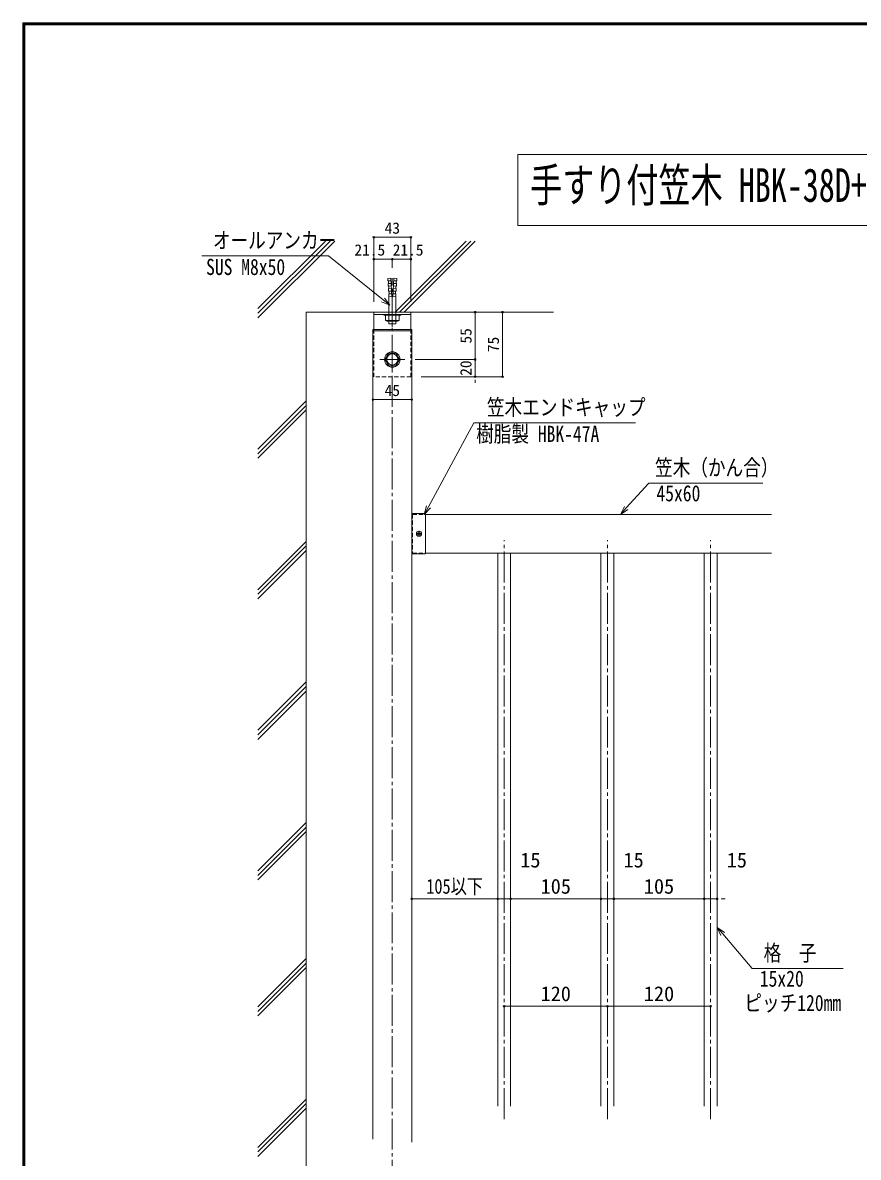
# Model space of a CAD drawing. Units: millimetres at full size. Extents: x -3425 to 3421, y -1129 to 1133.
# Drawn here: x 218 to 1190, y -187 to 1133 of the extents above; entities that cross this region are included whole.
import ezdxf
from ezdxf.enums import TextEntityAlignment as Align

# ---------------------------------------------------------------- set-up
doc = ezdxf.new("R2010")
doc.units = ezdxf.units.MM
doc.header["$LTSCALE"] = 4
doc.header["$PDMODE"] = 32
doc.header["$PDSIZE"] = 2
doc.linetypes.add('CHAIN2', pattern=[12, 9, -1, 1, -1])
doc.linetypes.add('DASHED1', pattern=[1.8, 1.2, -0.6])
for name, color, linetype, lineweight in [('0-0_0', 7, 'Continuous', 18), ('0-1_1手摺寸法', 3, 'Continuous', 9), ('0-2_1寸法', 3, 'Continuous', 18), ('0-3_2躯体線', 4, 'Continuous', 9), ('0-4_3中心線', 2, 'CHAIN2', 18), ('0-5_41ｱﾙﾐ', 6, 'Continuous', 18), ('0-6_42ｱﾙﾐ部品', 6, 'Continuous', 18), ('0-9_6ﾊｯﾁﾝｸﾞ', 4, 'Continuous', 9), ('1-2_WAKU', 7, 'Continuous', 18), ('1-3_WHITE', 7, 'Continuous', 18)]:
    doc.layers.add(name, color=color, linetype=linetype, lineweight=lineweight)
doc.styles.add('ＭＳ ゴシック', font='')
doc.styles.get('ＭＳ ゴシック').set_extended_font_data('MS Gothic')

msp = doc.modelspace()

# ---------------------------------------------------------------- linework, layer by layer
at = {"layer": '0-0_0'}
for p, q in [((625.455, -165.552), (625.455, 776.447)), ((670.455, 776.447), (625.455, 776.447)), ((670.455, 774.947), (625.455, 774.947)), ((670.455, 776.447), (670.455, -168.992)), ((670.455, 562.277), (686.455, 562.277)), ((670.455, 562.277), (670.455, 515.277)), ((686.455, 562.277), (686.455, 515.277)), ((686.455, 561.277), (1088.825, 561.277)), ((686.455, 561.277), (686.455, 516.277)), ((670.455, 515.277), (686.455, 515.277)), ((686.455, 516.277), (1088.825, 516.277))]:
    msp.add_line(p, q, dxfattribs=at)
at = {"layer": '0-0_0', "linetype": 'DASHED1'}
for p, q in [((671.455, 561.277), (671.455, 516.277)), ((671.455, 561.277), (686.455, 561.277)), ((671.455, 516.277), (686.455, 516.277))]:
    msp.add_line(p, q, dxfattribs=at)
at = {"layer": '0-0_0'}
for points in [[(1522.977, 897.441), (793.797, 897.441), (793.797, 979.767), (1522.977, 979.767)], [(643.705, 748.808), (639.455, 741.447), (643.705, 734.086), (652.205, 734.086), (656.455, 741.447), (652.205, 748.808)]]:
    msp.add_lwpolyline(points, close=True, dxfattribs=at)
for points in [[(644.897, 804.478), (637.119, 810.764), (573.82, 861.916), (426.65, 861.916)], [(638.803, 812.848), (644.897, 804.478), (635.435, 808.68)], [(685.109, 561.277), (689.874, 570.069), (742.799, 667.72), (930.698, 667.72)], [(913.171, 561.277), (919.885, 568.689), (946.078, 597.605), (1078.554, 597.605)], [(687.518, 571.346), (685.109, 561.277), (692.23, 568.792)], [(921.87, 566.89), (913.171, 561.277), (917.899, 570.488)], [(1029.872, 71.543), (1025.455, 80.906), (1033.962, 75.006)], [(1025.455, 80.906), (1031.917, 73.274), (1066.001, 33.025), (1172.035, 33.025)]]:
    msp.add_lwpolyline(points, dxfattribs=at)
msp.add_circle((647.955, 741.447), 9, dxfattribs=at)
at = {"layer": '0-1_1手摺寸法', "lineweight": 18}
for p, q in [((626.455, 808.447), (626.455, 883.528)), ((626.455, 883.528), (669.455, 883.528)), ((665.855, 883.528), (630.055, 883.528)), ((669.455, 808.447), (669.455, 883.528)), ((626.455, 808.447), (626.455, 858.084)), ((626.455, 858.084), (647.955, 858.084)), ((644.355, 858.084), (630.055, 858.084)), ((647.955, 847.96), (647.955, 858.084)), ((647.955, 847.96), (647.955, 858.084)), ((647.955, 858.084), (669.455, 858.084)), ((665.855, 858.084), (651.555, 858.084)), ((669.455, 808.447), (669.455, 858.084)), ((626.455, 776.447), (626.455, 796.447)), ((669.455, 796.447), (626.455, 796.447)), ((669.455, 793.947), (626.455, 793.947)), ((669.455, 776.447), (669.455, 796.447)), ((691.015, 796.447), (744.184, 796.447)), ((691.015, 796.447), (776.072, 796.447)), ((744.184, 796.447), (744.184, 741.447)), ((744.184, 745.047), (744.184, 792.847)), ((776.072, 796.447), (776.072, 721.447)), ((776.072, 725.047), (776.072, 792.847)), ((674.48, 741.447), (744.184, 741.447)), ((674.48, 741.447), (744.184, 741.447)), ((744.184, 745.047), (744.184, 748.647)), ((744.184, 741.447), (744.184, 721.447)), ((744.184, 721.447), (744.184, 741.447)), ((681.455, 721.447), (744.184, 721.447)), ((681.455, 721.447), (776.072, 721.447)), ((744.184, 717.847), (744.184, 714.247)), ((625.455, 709.447), (625.455, 694.731)), ((670.455, 709.447), (670.455, 694.731)), ((625.455, 694.731), (670.455, 694.731)), ((666.855, 694.731), (629.055, 694.731)), ((770.455, 114.018), (670.455, 114.018)), ((675.055, 114.018), (765.855, 114.018)), ((765.855, 114.018), (761.255, 114.018)), ((770.455, 114.018), (785.455, 114.018)), ((785.455, 114.018), (770.455, 114.018)), ((890.455, 114.018), (785.455, 114.018)), ((790.055, 114.018), (794.655, 114.018)), ((890.455, 114.018), (905.455, 114.018)), ((905.455, 114.018), (890.455, 114.018)), ((1010.455, 114.018), (905.455, 114.018)), ((910.055, 114.018), (914.655, 114.018)), ((1010.455, 114.018), (1025.455, 114.018)), ((1025.455, 114.018), (1010.455, 114.018)), ((1030.055, 114.018), (1034.655, 114.018))]:
    msp.add_line(p, q, dxfattribs=at)
for points in [[(790.055, 114.018), (885.855, 114.018), (881.255, 114.018)], [(910.055, 114.018), (1005.855, 114.018), (1001.255, 114.018)]]:
    msp.add_lwpolyline(points, dxfattribs=at)
at = {"layer": '0-1_1手摺寸法'}
for p in [(626.455, 883.528), (669.455, 883.528), (626.455, 858.084), (647.955, 858.084), (669.455, 858.084), (744.184, 796.447), (776.072, 796.447), (744.184, 741.447), (744.184, 721.447), (776.072, 721.447), (625.455, 694.731), (670.455, 694.731), (670.455, 114.018), (770.455, 114.018), (785.455, 114.018), (890.455, 114.018), (905.455, 114.018), (1010.455, 114.018), (1025.455, 114.018)]:
    msp.add_point(p, dxfattribs=at)
at = {"layer": '0-2_1寸法'}
for p, q in [((897.955, -10.957), (777.955, -10.957)), ((782.555, -10.957), (893.355, -10.957)), ((1017.955, -10.957), (897.955, -10.957)), ((902.555, -10.957), (1013.355, -10.957))]:
    msp.add_line(p, q, dxfattribs=at)
for p in [(777.955, -10.957), (897.955, -10.957), (1017.955, -10.957)]:
    msp.add_point(p, dxfattribs=at)
at = {"layer": '0-3_2躯体線'}
for p, q in [((491.733, 795.28), (575.654, 879.2)), ((491.733, 800.573), (570.36, 879.2)), ((491.733, 789.986), (580.947, 879.2)), ((651.093, 796.447), (733.846, 879.2)), ((656.386, 796.447), (739.14, 879.2)), ((661.68, 796.447), (744.433, 879.2)), ((547.955, 796.447), (547.955, -648.723)), ((835.113, 796.447), (547.955, 796.447)), ((491.733, 637.087), (547.955, 693.309)), ((491.733, 631.794), (547.955, 688.016)), ((491.733, 626.5), (547.955, 682.722)), ((491.733, 473.601), (547.955, 529.823)), ((491.733, 468.307), (547.955, 524.53)), ((491.733, 463.014), (547.955, 519.236)), ((491.733, 310.115), (547.955, 366.337)), ((491.733, 304.821), (547.955, 361.043)), ((491.733, 299.528), (547.955, 355.75)), ((491.733, 146.629), (547.955, 202.851)), ((491.733, 141.335), (547.955, 197.557)), ((491.733, 136.042), (547.955, 192.264)), ((491.733, -11.564), (547.955, 44.658)), ((491.733, -16.858), (547.955, 39.365)), ((491.733, -22.151), (547.955, 34.071)), ((491.733, -175.05), (547.955, -118.828)), ((491.733, -180.344), (547.955, -124.122)), ((491.733, -185.637), (547.955, -129.415))]:
    msp.add_line(p, q, dxfattribs=at)
at = {"layer": '0-4_3中心線'}
for p, q in [((647.955, 779.564), (647.955, 835.96)), ((647.955, 818.306), (647.955, -648.723)), ((647.955, 726.922), (647.955, 755.972)), ((633.43, 741.447), (662.48, 741.447)), ((777.955, -142.086), (777.955, 531.277)), ((897.955, -142.086), (897.955, 531.277)), ((1017.955, -142.086), (1017.955, 531.277))]:
    msp.add_line(p, q, dxfattribs=at)
at = {"layer": '0-5_41ｱﾙﾐ', "linetype": 'DASHED1'}
for p, q in [((626.455, 776.447), (626.455, 721.447)), ((669.455, 776.447), (669.455, 721.447)), ((669.455, 721.447), (626.455, 721.447))]:
    msp.add_line(p, q, dxfattribs=at)
at = {"layer": '0-6_42ｱﾙﾐ部品'}
for p, q in [((646.167, 835.96), (642.714, 835.76)), ((642.888, 832.748), (642.714, 835.76)), ((642.888, 832.748), (646.368, 832.949)), ((643.56, 829.782), (643.388, 832.777)), ((647.455, 814.507), (646.209, 835.962)), ((648.455, 814.507), (649.702, 835.962)), ((653.022, 832.748), (649.542, 832.949)), ((649.743, 835.96), (653.196, 835.76)), ((652.35, 829.782), (652.523, 832.777)), ((653.022, 832.748), (653.196, 835.76)), ((643.061, 829.753), (646.541, 829.954)), ((643.234, 826.758), (643.061, 829.753)), ((643.234, 826.758), (646.714, 826.959)), ((643.387, 824.097), (646.87, 824.298)), ((643.56, 821.102), (643.387, 824.097)), ((643.579, 820.768), (643.406, 823.763)), ((643.579, 820.768), (647.06, 820.969)), ((643.886, 824.126), (643.733, 826.787)), ((643.886, 824.126), (643.738, 826.702)), ((644.232, 818.136), (644.078, 820.797)), ((644.251, 817.802), (644.078, 820.797)), ((652.331, 820.768), (648.85, 820.969)), ((652.523, 824.097), (649.04, 824.298)), ((652.676, 826.758), (649.196, 826.959)), ((652.849, 829.753), (649.369, 829.954)), ((651.659, 817.802), (651.832, 820.797)), ((651.678, 818.136), (651.832, 820.797)), ((652.024, 824.126), (652.177, 826.787)), ((652.024, 824.126), (652.172, 826.702)), ((652.331, 820.768), (652.504, 823.763)), ((652.35, 821.102), (652.523, 824.097)), ((652.676, 826.758), (652.849, 829.753)), ((643.752, 817.773), (647.232, 817.974)), ((643.925, 814.778), (643.752, 817.773)), ((647.419, 814.98), (643.925, 814.778)), ((643.974, 793.947), (643.925, 814.778)), ((648.455, 814.507), (647.455, 814.507)), ((648.491, 814.98), (651.985, 814.778)), ((652.158, 817.773), (648.678, 817.974)), ((651.955, 793.947), (651.955, 815.009)), ((651.985, 814.778), (652.158, 817.773)), ((637.955, 793.947), (657.955, 793.947)), ((637.955, 792.962), (637.955, 793.947)), ((637.955, 792.962), (657.955, 792.962)), ((639.955, 786.962), (639.955, 792.962)), ((643.955, 786.962), (643.955, 792.962)), ((651.955, 786.962), (651.955, 792.962)), ((655.955, 786.962), (655.955, 792.962)), ((657.955, 792.962), (657.955, 793.947)), ((639.955, 786.962), (655.955, 786.962)), ((641.955, 785.962), (653.955, 785.962)), ((643.955, 782.764), (643.955, 785.962)), ((643.955, 782.764), (651.955, 782.764)), ((651.955, 782.764), (651.955, 785.962)), ((770.455, -127.086), (770.455, 516.277)), ((785.455, -127.086), (785.455, 516.277)), ((890.455, -127.086), (890.455, 516.277)), ((905.455, -127.086), (905.455, 516.277)), ((1010.455, -127.086), (1010.455, 516.277)), ((1025.455, -127.086), (1025.455, 516.277))]:
    msp.add_line(p, q, dxfattribs=at)
for centre, radius, start, end in [((641.955, 788.462), 2.5, 216.87, 323.13), ((647.955, 794.462), 8.5, 241.928, 298.072), ((653.955, 788.462), 2.5, 216.87, 323.13)]:
    msp.add_arc(centre, radius, start, end, dxfattribs=at)
at = {"layer": '0-9_6ﾊｯﾁﾝｸﾞ'}
for p, q in [((678.58, 541.181), (678.58, 539.652)), ((679.33, 541.181), (678.58, 541.181)), ((678.955, 535.477), (678.955, 542.077)), ((679.33, 541.181), (679.33, 539.652)), ((675.655, 538.777), (682.255, 538.777)), ((678.08, 539.152), (676.551, 539.152)), ((676.551, 538.402), (676.551, 539.152)), ((678.08, 538.402), (676.551, 538.402)), ((678.58, 536.373), (678.58, 537.902)), ((679.33, 536.373), (678.58, 536.373)), ((679.33, 536.373), (679.33, 537.902)), ((679.83, 539.152), (681.359, 539.152)), ((679.83, 538.402), (681.359, 538.402)), ((681.359, 538.402), (681.359, 539.152))]:
    msp.add_line(p, q, dxfattribs=at)
msp.add_circle((678.955, 538.777), 3, dxfattribs=at)
for centre, start, end in [((678.08, 539.652), 270, 0), ((678.08, 537.902), 0, 90), ((679.83, 539.652), 180, 270), ((679.83, 537.902), 90, 180)]:
    msp.add_arc(centre, 0.5, start, end, dxfattribs=at)
at = {"layer": '1-2_WAKU'}
for p, q in [((218.36, 1133.2), (218.36, -1129.2)), ((3420.76, 1133.2), (218.36, 1133.2)), ((218.96, 1132.6), (218.96, -1128.6)), ((3420.16, 1132.6), (218.96, 1132.6)), ((219.56, 1132), (219.56, -1128)), ((3419.56, 1132), (219.56, 1132)), ((220.16, 1131.4), (220.16, -1127.4)), ((3418.96, 1131.4), (220.16, 1131.4)), ((220.76, 1130.8), (220.76, -1126.8)), ((3418.36, 1130.8), (220.76, 1130.8))]:
    msp.add_line(p, q, dxfattribs=at)
at = {"layer": '1-3_WHITE'}
msp.add_circle((647.955, 741.447), 6.5, dxfattribs=at)

# ---------------------------------------------------------------- texts
at = {"layer": '0-0_0', "style": 'ＭＳ ゴシック'}
for s, height, width, p in [('手すり付笠木 HBK-38D+41D（格子タイプ）', 39.1, 0.7, (807.952, 913.057)), ('オールアンカー', 18.77, 0.8, (439.404, 865.059)), ('SUS M8x50', 18.77, 0.8, (431.467, 834.075)), ('笠木エンドキャップ', 18.77, 0.8, (757.881, 670.863)), ('樹脂製 HBK-47A', 18.77, 0.8, (745.373, 639.879)), ('笠木（かん合）', 18.77, 0.8, (953.34, 600.748)), ('45x60', 18.77, 0.8, (954.895, 570.815)), ('格\u3000子', 18.77, 0.8, (1079.502, 36.168)), ('15x20', 18.77, 0.8, (1075.069, 6.235)), ('ピッチ120mm', 18.77, 0.8, (1057.133, -22))]:
    msp.add_text(s, height=height, dxfattribs=dict(at, width=width)).set_placement(p, align=Align.BOTTOM_LEFT)
at = {"layer": '0-1_1手摺寸法', "style": 'ＭＳ ゴシック'}
for s, height, p in [('43', 13.14, (638.995, 883.776)), ('21.5', 13.14, (603.923, 858.332)), ('21.5', 13.14, (648.427, 858.332)), ('45', 13.14, (638.995, 694.979)), ('15', 17.27, (796.673, 145.33)), ('15', 17.27, (916.673, 145.33)), ('15', 17.27, (1036.673, 145.33)), ('105', 17.27, (820.291, 114.836)), ('105', 17.27, (940.291, 114.836))]:
    msp.add_text(s, height=height, dxfattribs=at).set_placement(p, align=Align.BOTTOM_LEFT)
for s, p in [('55', (743.936, 759.987)), ('75', (775.825, 749.987)), ('20', (743.936, 722.487))]:
    msp.add_text(s, height=13.14, rotation=90, dxfattribs=at).set_placement(p, align=Align.BOTTOM_LEFT)
at = {"layer": '0-1_1手摺寸法', "color": 7, "style": 'ＭＳ ゴシック', "width": 0.8}
msp.add_text('105以下', height=17.27, dxfattribs=at).set_placement((687.482, 114.836), align=Align.BOTTOM_LEFT)
at = {"layer": '0-2_1寸法', "style": 'ＭＳ ゴシック'}
for p in [(820.291, -10.138), (940.291, -10.138)]:
    msp.add_text('120', height=17.27, dxfattribs=at).set_placement(p, align=Align.BOTTOM_LEFT)

doc.saveas('drawing.dxf')
